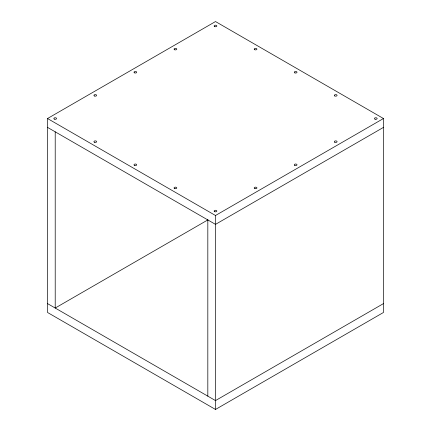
<?xml version="1.0" encoding="UTF-8"?>
<svg xmlns="http://www.w3.org/2000/svg" width="431" height="431" viewBox="0 0 431 431"><rect width="100%" height="100%" fill="white"/><g stroke="black" fill="none" stroke-linecap="round" stroke-linejoin="round"><path stroke-width="0.65" d="M47.534 118.525L215.5 21.55L383.466 118.525L383.466 312.475L215.5 409.45L47.534 312.475L47.534 118.525L215.5 215.5L383.466 118.525M207.925 219.875L55.211 308.041L55.211 131.821M383.466 127.393L215.5 224.362L47.534 127.393M383.466 303.607L215.5 400.582L47.534 303.607M215.5 215.5L215.5 409.45M207.823 219.934L207.823 396.148M334.758 142.214A1.358 0.781 0 0 0 337.026 141.864A1.358 0.781 0 0 0 335.366 140.905A1.358 0.781 0 0 0 334.758 142.214M254.893 188.611A1.358 0.781 0 0 0 256.93 187.932A1.358 0.781 0 0 0 254.893 187.253A1.358 0.781 0 0 0 254.893 188.611M134.397 165.348A1.358 0.781 0 0 0 136.665 164.998A1.358 0.781 0 0 0 135.005 164.039A1.358 0.781 0 0 0 134.397 165.348M294.966 72.931A1.358 0.781 0 0 0 297.002 72.252A1.358 0.781 0 0 0 294.966 71.573A1.358 0.781 0 0 0 294.966 72.931M214.541 26.539A1.358 0.781 0 0 0 216.809 26.183A1.358 0.781 0 0 0 215.15 25.224A1.358 0.781 0 0 0 214.541 26.539M54.252 119.08A1.358 0.781 0 0 0 56.526 118.73A1.358 0.781 0 0 0 54.861 117.765A1.358 0.781 0 0 0 54.252 119.08M294.685 165.348A1.358 0.781 0 0 0 296.954 164.998A1.358 0.781 0 0 0 295.294 164.039A1.358 0.781 0 0 0 294.685 165.348M174.749 49.797A1.358 0.781 0 0 0 176.785 49.118A1.358 0.781 0 0 0 174.749 48.439A1.358 0.781 0 0 0 174.749 49.797M94.324 95.941A1.358 0.781 0 0 0 96.598 95.59A1.358 0.781 0 0 0 94.933 94.631A1.358 0.781 0 0 0 94.324 95.941M174.749 188.611A1.358 0.781 0 0 0 176.785 187.932A1.358 0.781 0 0 0 174.749 187.253A1.358 0.781 0 0 0 174.749 188.611M134.397 72.807A1.358 0.781 0 0 0 136.665 72.456A1.358 0.781 0 0 0 135.005 71.498A1.358 0.781 0 0 0 134.397 72.807M254.613 49.673A1.358 0.781 0 0 0 256.881 49.323A1.358 0.781 0 0 0 255.222 48.364A1.358 0.781 0 0 0 254.613 49.673M94.324 142.214A1.358 0.781 0 0 0 96.598 141.864A1.358 0.781 0 0 0 94.933 140.905A1.358 0.781 0 0 0 94.324 142.214M214.541 211.621A1.358 0.781 0 0 0 216.809 211.271A1.358 0.781 0 0 0 215.15 210.306A1.358 0.781 0 0 0 214.541 211.621M334.758 95.941A1.358 0.781 0 0 0 337.026 95.59A1.358 0.781 0 0 0 335.366 94.631A1.358 0.781 0 0 0 334.758 95.941M375.11 119.204A1.358 0.781 0 0 0 377.147 118.525A1.358 0.781 0 0 0 375.11 117.846A1.358 0.781 0 0 0 375.11 119.204"/></g></svg>
